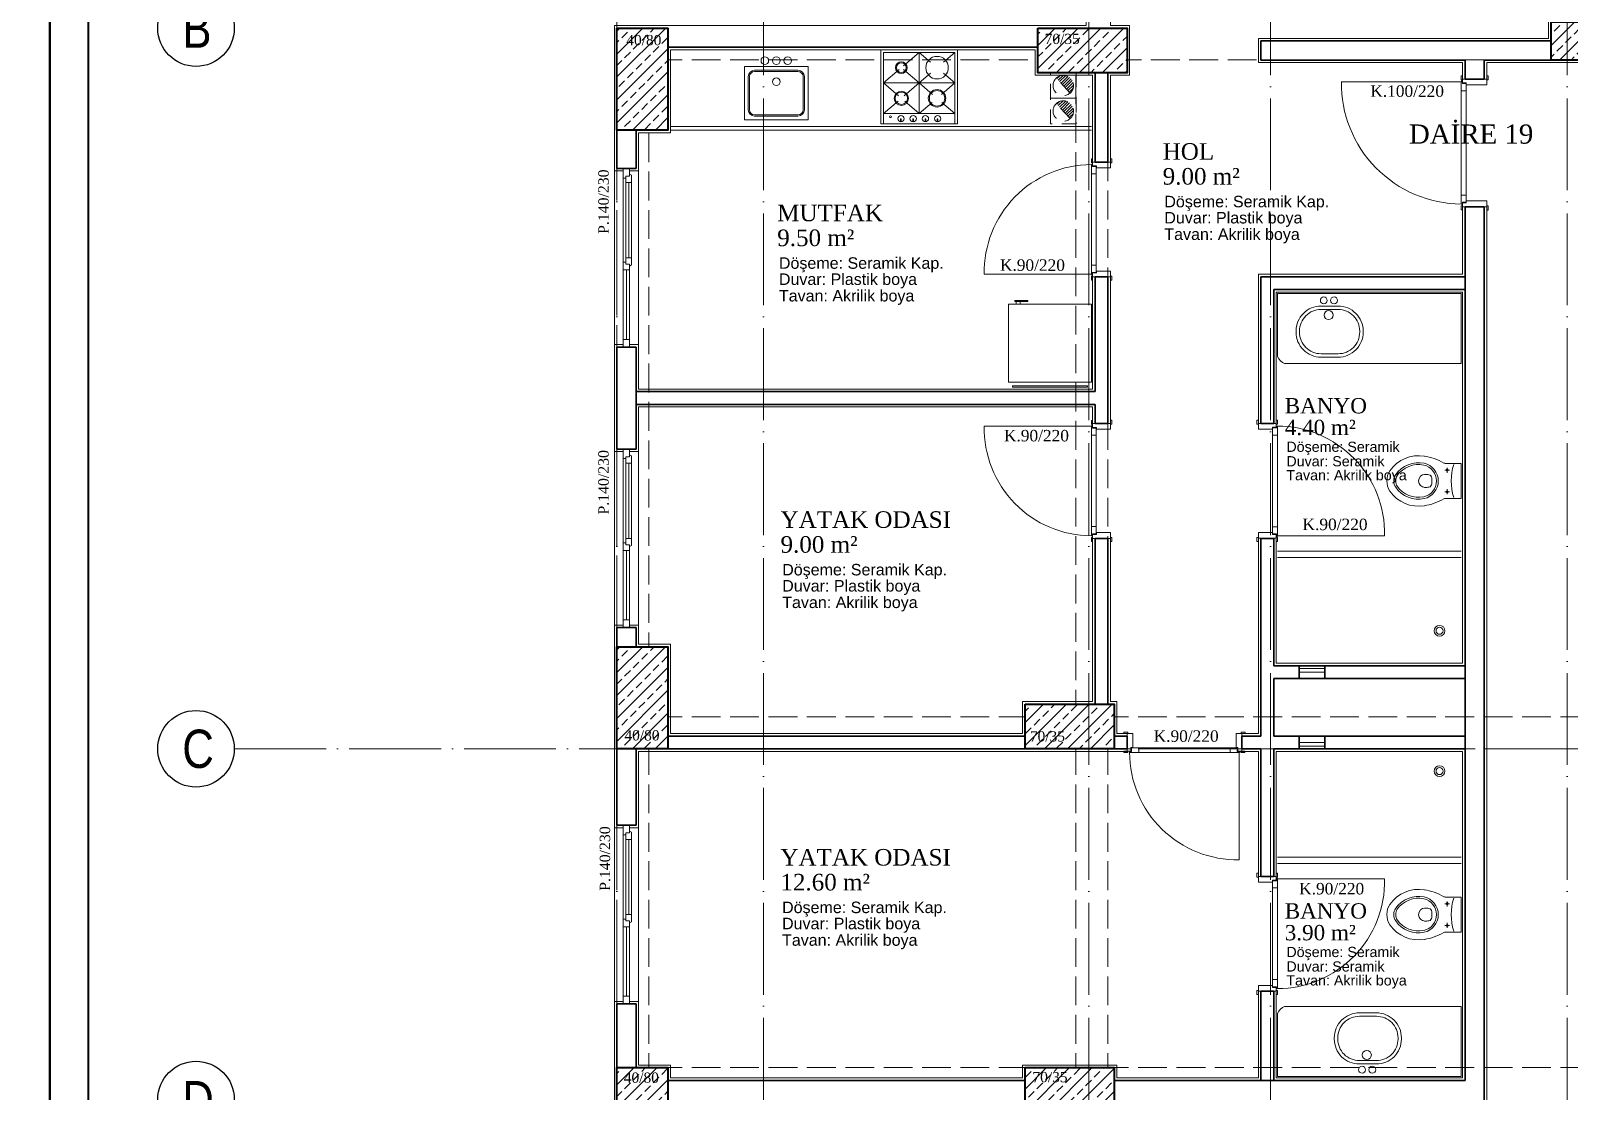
# Model space of a CAD drawing. Header units: millimetres. Extents: x 11587 to 81192, y -36083 to -25300.
# Drawn here: x 33812 to 35018, y -33774 to -32942 of the extents above; entities that cross this region are included whole.
import ezdxf

# ---------------------------------------------------------------- set-up
doc = ezdxf.new("R2010")
doc.units = ezdxf.units.MM
doc.linetypes.add('AKS', pattern=[30, 24, -3, 0, -3])
doc.linetypes.add('IZDUSUM1', pattern=[20, 7.5, -5, 7.5, 0])
for name, color, linetype, lineweight in [('rtm-aks balon', 20, 'Continuous', 25), ('rtm-aks balon yazı', 7, 'Continuous', 20), ('rtm-aks yeni', 7, 'AKS', 20), ('rtm-antet-02', 140, 'Continuous', 40), ('rtm-cam', 141, 'Continuous', 9), ('rtm-duv tugla', 22, 'Continuous', 35), ('rtm-izdusum-üst ince', 8, 'IZDUSUM1', 5), ('rtm-kapı-ahsap', 35, 'Continuous', 13), ('rtm-mhl-yazı-adı', 150, 'Continuous', 30), ('rtm-mhl-yazı-m2', 7, 'Continuous', 20), ('rtm-mhl-yazı-malzeme', 253, 'Continuous', 13), ('rtm-pen-ahsap', 35, 'Continuous', 13), ('rtm-plan katmanı-05', 205, 'Continuous', 20), ('rtm-plan katmanı-07', 135, 'Continuous', 9), ('rtm-sıva', 252, 'Continuous', 15), ('rtm-tarama-betonarme', 51, 'Continuous', 15), ('rtm-tas_betonarme', 50, 'Continuous', 40), ('rtm-tefris vitrifiye', 9, 'Continuous', 9)]:
    doc.layers.add(name, color=color, linetype=linetype, lineweight=lineweight)
doc.styles.add('AKSYAZI', font='ARIALN.TTF')
doc.styles.add('ARIAL', font='times.ttf')
doc.styles.get("Standard").update_dxf_attribs({"font": 'arial.ttf'})
doc.styles.add('VAZ-OLCU', font='times.ttf', dxfattribs={"height": 60})
pattern_1 = [(45, (12441.76, 20249.116), (-8.980256, 8.980256), []), (45, (12450.74, 20249.116), (-8.980256, 8.980256), [6.35, -3.175])]

# ---------------------------------------------------------------- blocks, each defined once
blk = doc.blocks.new('KİRİŞA')
at = {"layer": 'rtm-izdusum-üst ince', "ltscale": 1.5}
for points in [[(21869.4, -53214.2), (22159.4, -53214.2)], [(22229.4, -53214.2), (22561.9, -53214.2)], [(22189.4, -53719.2), (22189.4, -53224.2)], [(22214.4, -53719.2), (22214.4, -53224.2)], [(21829.4, -53674.2), (21829.4, -53269.2)], [(21854.4, -53674.2), (21854.4, -53269.2)], [(21869.4, -53729.2), (22149.4, -53729.2)], [(22219.4, -53729.2), (22639.4, -53729.2)], [(21829.4, -54004.2), (21829.4, -53754.2)], [(21854.4, -54004.2), (21854.4, -53754.2)], [(21869.4, -53754.2), (22149.4, -53754.2)], [(22189.4, -54004.2), (22189.4, -53754.2)], [(22214.4, -54004.2), (22214.4, -53754.2)], [(22219.4, -53754.2), (22639.4, -53754.2)], [(21869.4, -54004.2), (22149.4, -54004.2)], [(22219.4, -54004.2), (22629.4, -54004.2)]]:
    blk.add_lwpolyline(points, dxfattribs=at)
blk = doc.blocks.new('rty')
at = {"layer": 'rtm-kapı-ahsap'}
for p, q in [((-58244.9, -62700.3), (-58243.8, -62700.3)), ((-58244.9, -62703.4), (-58244.9, -62700.3)), ((-58243.8, -62700.3), (-58243.8, -62703.4)), ((-58243.8, -62707.4), (-58243.8, -62702.9)), ((-58229.8, -62702.9), (-58243.8, -62702.9)), ((-58229.8, -62700.4), (-58229.8, -62703.4)), ((-58228.8, -62700.4), (-58229.8, -62700.4)), ((-58229.8, -62702.9), (-58229.8, -62705.9)), ((-58228.8, -62703.4), (-58228.8, -62700.4)), ((-58243.8, -62703.4), (-58244.9, -62703.4)), ((-58232.8, -62707.4), (-58243.8, -62707.4)), ((-58232.8, -62705.9), (-58232.8, -62707.4)), ((-58229.8, -62705.9), (-58232.8, -62705.9)), ((-58232.6, -62706.4), (-58232.6, -62789.4)), ((-58232.6, -62706.4), (-58229.7, -62706.4)), ((-58228.8, -62712), (-58232.6, -62712)), ((-58229.8, -62703.4), (-58228.8, -62703.4)), ((-58229.8, -62704.9), (-58228.8, -62704.9)), ((-58229.7, -62706.4), (-58229.7, -62704.9)), ((-58228.8, -62790.9), (-58228.8, -62704.9)), ((-58144.8, -62704.9), (-58228.8, -62704.9)), ((-58228.8, -62783.7), (-58232.6, -62783.7)), ((-58243.8, -62792.3), (-58244.9, -62792.3)), ((-58244.9, -62792.3), (-58244.9, -62795.4)), ((-58244.9, -62795.4), (-58243.8, -62795.4)), ((-58243.8, -62788.4), (-58243.8, -62792.9)), ((-58232.8, -62788.4), (-58243.8, -62788.4)), ((-58243.8, -62795.4), (-58243.8, -62792.3)), ((-58229.8, -62792.9), (-58243.8, -62792.9)), ((-58232.8, -62789.9), (-58232.8, -62788.4)), ((-58229.8, -62789.9), (-58232.8, -62789.9)), ((-58232.6, -62789.4), (-58229.7, -62789.4)), ((-58229.8, -62792.9), (-58229.8, -62789.9)), ((-58229.8, -62790.9), (-58228.8, -62790.9)), ((-58229.8, -62795.4), (-58229.8, -62792.3)), ((-58229.8, -62792.3), (-58228.8, -62792.3)), ((-58228.8, -62795.4), (-58229.8, -62795.4)), ((-58229.7, -62789.4), (-58229.7, -62790.9)), ((-58228.8, -62792.3), (-58228.8, -62795.4))]:
    blk.add_line(p, q, dxfattribs=at)
at = {"layer": 'rtm-kapı-ahsap', "const_width": 0.392}
blk.add_lwpolyline([(-58229.2, -62703.9, 1), (-58229.2, -62704.5, 1)], format="xyb", close=True, dxfattribs=at)
at = {"layer": 'rtm-kapı-ahsap'}
blk.add_arc((-58229.1, -62706.6), 84.3, 270.2011, 1.1472, dxfattribs=at)
blk = doc.blocks.new('K-100')
at = {"layer": 'rtm-kapı-ahsap'}
for p, q in [((-34308.1, -13702.2), (-34307, -13702.2)), ((-34308.1, -13705.4), (-34308.1, -13702.2)), ((-34307, -13702.2), (-34307, -13705.4)), ((-34288, -13702.3), (-34288, -13705.4)), ((-34287, -13702.3), (-34288, -13702.3)), ((-34287, -13705.4), (-34287, -13702.3)), ((-34307, -13705.4), (-34308.1, -13705.4)), ((-34307, -13709.3), (-34307, -13704.8)), ((-34288, -13704.8), (-34307, -13704.8)), ((-34291, -13709.3), (-34307, -13709.3)), ((-34288, -13707.8), (-34291, -13707.8)), ((-34291, -13707.8), (-34291, -13709.3)), ((-34290.8, -13801.3), (-34290.8, -13708.3)), ((-34290.8, -13708.3), (-34287.9, -13708.3)), ((-34287, -13713.9), (-34290.8, -13713.9)), ((-34288, -13704.8), (-34288, -13707.8)), ((-34288, -13705.4), (-34287, -13705.4)), ((-34288, -13706.8), (-34287, -13706.8)), ((-34287.9, -13708.3), (-34287.9, -13706.8)), ((-34287, -13706.8), (-34287, -13802.8)), ((-34287, -13795.6), (-34290.8, -13795.6)), ((-34307, -13804.2), (-34308.1, -13804.2)), ((-34308.1, -13804.2), (-34308.1, -13807.3)), ((-34308.1, -13807.3), (-34307, -13807.3)), ((-34307, -13800.3), (-34307, -13804.8)), ((-34291, -13800.3), (-34307, -13800.3)), ((-34307, -13807.3), (-34307, -13804.2)), ((-34288, -13804.8), (-34307, -13804.8)), ((-34291, -13801.8), (-34291, -13800.3)), ((-34288, -13801.8), (-34291, -13801.8)), ((-34290.8, -13801.3), (-34287.9, -13801.3)), ((-34288, -13804.8), (-34288, -13801.8)), ((-34288, -13802.8), (-34287, -13802.8)), ((-34288, -13807.3), (-34288, -13804.2)), ((-34288, -13804.2), (-34287, -13804.2)), ((-34287, -13807.3), (-34288, -13807.3)), ((-34287.9, -13801.3), (-34287.9, -13802.8)), ((-34193, -13802.8), (-34287, -13802.8)), ((-34287, -13804.2), (-34287, -13807.3))]:
    blk.add_line(p, q, dxfattribs=at)
at = {"layer": 'rtm-kapı-ahsap', "const_width": 0.392}
blk.add_lwpolyline([(-34287.4, -13803.7, -1), (-34287.4, -13803.1, -1)], format="xyb", close=True, dxfattribs=at)
at = {"layer": 'rtm-kapı-ahsap'}
blk.add_arc((-34287.9, -13801.7), 94.9, 359.3332, 89.4605, dxfattribs=at)

msp = doc.modelspace()

# ---------------------------------------------------------------- hatches: boundary and pattern name
at = {"layer": 'rtm-izdusum-üst ince', "ltscale": 1.5}
h = msp.add_hatch(dxfattribs=at)
h.set_pattern_fill('ANSI31', color=256, scale=0.5, angle=180, style=0)
h.set_pattern_definition([(225, (35855.5832, -32975.134), (1.122532, -1.122532), [])])
edge = h.paths.add_edge_path()
edge.add_arc((34621.19, -32985.13), 8, 312.76259, 492.76259)
edge.add_line((34615.76, -32979.26), (34626.62, -32991.01))
h = msp.add_hatch(dxfattribs=at)
h.set_pattern_fill('ANSI31', color=256, scale=0.5, angle=180, style=0)
h.set_pattern_definition([(225, (35855.5832, -32995.134), (1.122532, -1.122532), [])])
edge = h.paths.add_edge_path()
edge.add_arc((34621.19, -33005.13), 8, 312.76259, 492.76259)
edge.add_line((34615.76, -32999.26), (34626.62, -33011.01))
at = {"layer": 'rtm-tarama-betonarme'}
h = msp.add_hatch(dxfattribs=at)
h.set_pattern_fill('ANSI33', color=256, scale=2, style=0)
h.set_pattern_definition(pattern_1)
h.paths.add_polyline_path([(34271.19, -32940.13), (34311.19, -32940.13), (34311.19, -33020.13), (34271.19, -33020.13)])
h = msp.add_hatch(dxfattribs=at)
h.set_pattern_fill('ANSI33', color=256, scale=2, style=0)
h.set_pattern_definition(pattern_1)
h.paths.add_polyline_path([(34671.19, -32940.13), (34671.19, -32975.13), (34601.19, -32975.13), (34601.19, -32940.13)])
h = msp.add_hatch(dxfattribs=at)
h.set_pattern_fill('ANSI33', color=256, scale=2, style=0)
h.set_pattern_definition([(45, (482503.407, 30119.077), (-8.98025612, 8.98025612), []), (45, (482512.387, 30119.077), (-8.98025612, 8.98025612), [6.35, -3.175])])
h.paths.add_polyline_path([(35113.69, -32935.13), (35113.69, -32965.13), (35003.69, -32965.13), (35003.69, -32935.13)])
h = msp.add_hatch(dxfattribs=at)
h.set_pattern_fill('ANSI33', color=256, scale=2, style=0)
h.set_pattern_definition(pattern_1)
h.paths.add_polyline_path([(34271.19, -33425.13), (34311.19, -33425.13), (34311.19, -33505.13), (34271.19, -33505.13)])
h = msp.add_hatch(dxfattribs=at)
h.set_pattern_fill('ANSI33', color=256, scale=2, style=0)
h.set_pattern_definition(pattern_1)
h.paths.add_polyline_path([(34591.19, -33505.13), (34591.19, -33470.13), (34661.19, -33470.13), (34661.19, -33505.13)])
h = msp.add_hatch(dxfattribs=at)
h.set_pattern_fill('ANSI33', color=256, scale=2, style=0)
h.set_pattern_definition(pattern_1)
h.paths.add_polyline_path([(34271.19, -33755.13), (34311.19, -33755.13), (34311.19, -33835.13), (34271.19, -33835.13)])
h = msp.add_hatch(dxfattribs=at)
h.set_pattern_fill('ANSI33', color=256, scale=2, style=0)
h.set_pattern_definition(pattern_1)
h.paths.add_polyline_path([(34591.19, -33790.13), (34591.19, -33755.13), (34661.19, -33755.13), (34661.19, -33790.13)])

# ---------------------------------------------------------------- linework, layer by layer
at = {"layer": 'rtm-aks balon'}
for centre in [(33941.19, -32940.13), (33941.19, -33505.13), (33941.19, -33780.13)]:
    msp.add_circle(centre, 30, dxfattribs=at)
at = {"layer": 'rtm-aks yeni', "ltscale": 3}
for p, q in [((34271.19, -35680.13), (34271.19, -31980.13)), ((34386.19, -35680.13), (34386.19, -31980.13)), ((34641.19, -35680.13), (34641.19, -31980.13)), ((34783.69, -35680.13), (34783.69, -31980.13)), ((35016.19, -35680.13), (35016.19, -31980.13)), ((33971.19, -33505.13), (35761.19, -33505.13))]:
    msp.add_line(p, q, dxfattribs=at)
at = {"layer": 'rtm-antet-02'}
for points in [[(25171.61, -31582.89), (25171.61, -36082.89), (33826.61, -36082.89), (33826.61, -31582.89), (25171.61, -31582.89)], [(33826.61, -31582.89), (33826.61, -36082.89), (42481.61, -36082.89), (42481.61, -31582.89), (33826.61, -31582.89)]]:
    msp.add_lwpolyline(points, dxfattribs=at)
msp.add_lwpolyline([(33856.61, -31612.89), (33856.61, -36052.89), (42451.61, -36052.89), (42451.61, -31612.89)], close=True, dxfattribs=at)
at = {"layer": 'rtm-cam'}
for p, q in [((34280.44, -33061.13), (34280.44, -33120.13)), ((34278.69, -33129.63), (34278.69, -33184.13)), ((34280.44, -33281.13), (34280.44, -33340.13)), ((34278.69, -33349.63), (34278.69, -33404.13)), ((34280.44, -33576.13), (34280.44, -33635.13)), ((34278.69, -33644.63), (34278.69, -33699.13))]:
    msp.add_line(p, q, dxfattribs=at)
at = {"layer": 'rtm-duv tugla'}
for points in [[(34311.19, -32955.13), (34601.19, -32955.13)], [(34936.19, -32965.13), (34776.19, -32965.13), (34776.19, -32950.13)], [(34776.19, -32950.13), (35003.69, -32950.13)], [(34936.19, -32980.13), (34936.19, -32965.13)], [(34951.19, -32980.13), (34951.19, -32965.13), (35003.69, -32965.13)], [(34646.19, -32975.13), (34646.19, -33045.13)], [(34656.19, -32975.13), (34656.19, -33045.13)], [(34936.19, -32980.13), (34951.19, -32980.13)], [(34271.19, -33020.13), (34271.19, -33050.13)], [(34286.19, -33020.13), (34286.19, -33050.13)], [(34286.19, -33050.13), (34271.19, -33050.13)], [(34656.19, -33045.13), (34646.19, -33045.13)], [(34936.19, -33765.13), (34936.19, -33080.13)], [(34936.19, -33080.13), (34951.19, -33080.13)], [(34951.19, -34465.13), (34951.19, -33080.13)], [(34646.19, -33135.13), (34646.19, -33225.13)], [(34656.19, -33135.13), (34646.19, -33135.13)], [(34656.19, -33135.13), (34656.19, -33250.13)], [(34776.19, -33135.13), (34776.19, -33250.13)], [(34936.19, -33135.13), (34776.19, -33135.13)], [(34786.19, -33145.13), (34786.19, -33250.13)], [(34936.19, -33145.13), (34786.19, -33145.13)], [(34286.19, -33190.13), (34271.19, -33190.13)], [(34271.19, -33190.13), (34271.19, -33270.13)], [(34286.19, -33190.13), (34286.19, -33270.13)], [(34646.19, -33225.13), (34286.19, -33225.13)], [(34646.19, -33235.13), (34286.19, -33235.13)], [(34646.19, -33235.13), (34646.19, -33250.13)], [(34656.19, -33250.13), (34646.19, -33250.13)], [(34776.19, -33250.13), (34786.19, -33250.13)], [(34286.19, -33270.13), (34271.19, -33270.13)], [(34646.19, -33340.13), (34646.19, -33470.13)], [(34656.19, -33340.13), (34646.19, -33340.13)], [(34656.19, -33340.13), (34656.19, -33470.13)], [(34776.19, -33340.13), (34776.19, -33495.13)], [(34776.19, -33340.13), (34786.19, -33340.13)], [(34786.19, -33340.13), (34786.19, -33440.13)], [(34286.19, -33410.13), (34271.19, -33410.13)], [(34271.19, -33410.13), (34271.19, -33425.13)], [(34286.19, -33410.13), (34286.19, -33425.13)], [(34936.19, -33440.13), (34786.19, -33440.13)], [(34786.19, -33450.13), (34786.19, -33495.13)], [(34936.19, -33450.13), (34786.19, -33450.13)], [(34806.19, -33450.13), (34806.19, -33440.13)], [(34826.19, -33450.13), (34826.19, -33440.13)], [(34311.19, -33495.13), (34591.19, -33495.13)], [(34671.19, -33495.13), (34661.19, -33495.13)], [(34671.19, -33495.13), (34671.19, -33505.13)], [(34776.19, -33495.13), (34761.19, -33495.13)], [(34761.19, -33495.13), (34761.19, -33505.13)], [(34936.19, -33495.13), (34786.19, -33495.13)], [(34806.19, -33495.13), (34806.19, -33505.13)], [(34826.19, -33495.13), (34826.19, -33505.13)], [(34271.19, -33505.13), (34271.19, -33565.13)], [(34286.19, -33505.13), (34286.19, -33565.13)], [(34311.19, -33505.13), (34591.19, -33505.13)], [(34671.19, -33505.13), (34661.19, -33505.13)], [(34776.19, -33505.13), (34761.19, -33505.13)], [(34776.19, -33505.13), (34776.19, -33605.13)], [(34786.19, -33505.13), (34786.19, -33605.13)], [(34936.19, -33505.13), (34786.19, -33505.13)], [(34286.19, -33565.13), (34271.19, -33565.13)], [(34776.19, -33605.13), (34786.19, -33605.13)], [(34776.19, -33695.13), (34776.19, -33765.13)], [(34776.19, -33695.13), (34786.19, -33695.13)], [(34786.19, -33695.13), (34786.19, -33765.13)], [(34286.19, -33705.13), (34271.19, -33705.13)], [(34271.19, -33705.13), (34271.19, -33755.13)], [(34286.19, -33705.13), (34286.19, -33755.13)], [(34311.19, -33765.13), (34591.19, -33765.13)], [(34661.19, -33765.13), (34936.19, -33765.13)]]:
    msp.add_lwpolyline(points, dxfattribs=at)
at = {"layer": 'rtm-izdusum-üst ince', "ltscale": 1.5}
for points in [[(34631.19, -32975.13), (34631.19, -32995.13), (34611.19, -32995.13), (34611.19, -32975.13), (34631.19, -32975.13)], [(34626.62, -32991.01), (34615.76, -32979.26)], [(34631.19, -32995.13), (34631.19, -33015.13), (34611.19, -33015.13), (34611.19, -32995.13), (34631.19, -32995.13)], [(34626.62, -33011.01), (34615.76, -32999.26)]]:
    msp.add_lwpolyline(points, dxfattribs=at)
for centre in [(34621.19, -32985.13), (34621.19, -33005.13)]:
    msp.add_circle(centre, 8, dxfattribs=at)
at = {"layer": 'rtm-kapı-ahsap'}
for points in [[(34806.19, -33442.13), (34826.19, -33442.13)], [(34806.19, -33445.13), (34826.19, -33445.13)], [(34806.19, -33500.13), (34826.19, -33500.13)], [(34806.19, -33503.13), (34826.19, -33503.13)]]:
    msp.add_lwpolyline(points, dxfattribs=at)
at = {"layer": 'rtm-pen-ahsap'}
for p, q in [((34276.19, -33057.63), (34276.19, -33050.13)), ((34281.19, -33050.13), (34281.19, -33056.13)), ((34276.19, -33057.63), (34278.19, -33057.63)), ((34278.19, -33056.13), (34278.19, -33061.13)), ((34278.19, -33056.13), (34281.19, -33056.13)), ((34278.19, -33120.13), (34278.19, -33061.13)), ((34278.19, -33061.13), (34282.69, -33061.13)), ((34282.69, -33055.5), (34282.69, -33061.13)), ((34282.69, -33120.13), (34282.69, -33061.13)), ((34276.19, -33131.13), (34276.19, -33123.63)), ((34278.19, -33123.63), (34276.19, -33123.63)), ((34278.19, -33125.13), (34278.19, -33120.13)), ((34278.19, -33120.13), (34282.69, -33120.13)), ((34282.69, -33125.77), (34282.69, -33120.13)), ((34276.19, -33129.63), (34281.19, -33129.63)), ((34276.19, -33131.13), (34276.19, -33190.13)), ((34278.19, -33125.13), (34281.19, -33125.13)), ((34281.19, -33125.13), (34281.19, -33129.63)), ((34281.19, -33179.13), (34281.19, -33129.63)), ((34276.19, -33184.13), (34281.19, -33184.13)), ((34281.19, -33179.13), (34281.19, -33184.77)), ((34281.19, -33190.13), (34281.19, -33184.13)), ((34276.19, -33277.63), (34276.19, -33270.13)), ((34276.19, -33277.63), (34278.19, -33277.63)), ((34278.19, -33276.13), (34278.19, -33281.13)), ((34278.19, -33276.13), (34281.19, -33276.13)), ((34278.19, -33340.13), (34278.19, -33281.13)), ((34278.19, -33281.13), (34282.69, -33281.13)), ((34281.19, -33270.13), (34281.19, -33276.13)), ((34282.69, -33275.5), (34282.69, -33281.13)), ((34282.69, -33340.13), (34282.69, -33281.13)), ((34278.19, -33345.13), (34278.19, -33340.13)), ((34278.19, -33340.13), (34282.69, -33340.13)), ((34282.69, -33345.77), (34282.69, -33340.13)), ((34276.19, -33351.13), (34276.19, -33343.63)), ((34278.19, -33343.63), (34276.19, -33343.63)), ((34276.19, -33349.63), (34281.19, -33349.63)), ((34276.19, -33351.13), (34276.19, -33410.13)), ((34278.19, -33345.13), (34281.19, -33345.13)), ((34281.19, -33345.13), (34281.19, -33349.63)), ((34281.19, -33399.13), (34281.19, -33349.63)), ((34281.19, -33399.13), (34281.19, -33404.77)), ((34276.19, -33404.13), (34281.19, -33404.13)), ((34281.19, -33410.13), (34281.19, -33404.13)), ((34276.19, -33572.63), (34276.19, -33565.13)), ((34281.19, -33565.13), (34281.19, -33571.13)), ((34282.69, -33570.5), (34282.69, -33576.13)), ((34276.19, -33572.63), (34278.19, -33572.63)), ((34278.19, -33571.13), (34278.19, -33576.13)), ((34278.19, -33571.13), (34281.19, -33571.13)), ((34278.19, -33635.13), (34278.19, -33576.13)), ((34278.19, -33576.13), (34282.69, -33576.13)), ((34282.69, -33635.13), (34282.69, -33576.13)), ((34276.19, -33646.13), (34276.19, -33638.63)), ((34278.19, -33638.63), (34276.19, -33638.63)), ((34278.19, -33640.13), (34278.19, -33635.13)), ((34278.19, -33635.13), (34282.69, -33635.13)), ((34278.19, -33640.13), (34281.19, -33640.13)), ((34281.19, -33640.13), (34281.19, -33644.63)), ((34282.69, -33640.77), (34282.69, -33635.13)), ((34276.19, -33644.63), (34281.19, -33644.63)), ((34276.19, -33646.13), (34276.19, -33705.13)), ((34281.19, -33694.13), (34281.19, -33644.63)), ((34276.19, -33699.13), (34281.19, -33699.13)), ((34281.19, -33694.13), (34281.19, -33699.77)), ((34281.19, -33705.13), (34281.19, -33699.13))]:
    msp.add_line(p, q, dxfattribs=at)
for points in [[(34282.69, -33055.5), (34281.19, -33054.63)], [(34282.69, -33125.77), (34281.19, -33126.64)], [(34282.69, -33275.5), (34281.19, -33274.63)], [(34282.69, -33345.77), (34281.19, -33346.64)], [(34282.69, -33570.5), (34281.19, -33569.63)], [(34282.69, -33640.77), (34281.19, -33641.64)]]:
    msp.add_lwpolyline(points, dxfattribs=at)
at = {"layer": 'rtm-plan katmanı-05', "ltscale": 0.6}
for points in [[(34269.19, -33188.13), (34269.19, -33052.13)], [(34288.19, -33188.13), (34288.19, -33052.13)], [(34269.19, -33408.13), (34269.19, -33272.13)], [(34288.19, -33408.13), (34288.19, -33272.13)], [(34269.19, -33703.13), (34269.19, -33567.13)], [(34288.19, -33703.13), (34288.19, -33567.13)]]:
    msp.add_lwpolyline(points, dxfattribs=at)
at = {"layer": 'rtm-plan katmanı-07'}
for points in [[(34276.19, -33123.63), (34276.19, -33057.63)], [(34276.19, -33343.63), (34276.19, -33277.63)], [(34276.19, -33638.63), (34276.19, -33572.63)]]:
    msp.add_lwpolyline(points, dxfattribs=at)
at = {"layer": 'rtm-sıva'}
for points in [[(34934.19, -32980.13), (34934.19, -32967.13), (34774.19, -32967.13), (34774.19, -32948.13), (35001.69, -32948.13), (35001.69, -32933.13), (35006.69, -32933.13), (35006.69, -32397.13), (34864.19, -32397.13), (34864.19, -32390.13)], [(34276.19, -33052.13), (34269.19, -33052.13), (34269.19, -32938.13), (34639.19, -32938.13), (34639.19, -32838.13)], [(34658.19, -33045.13), (34658.19, -32977.13), (34673.19, -32977.13), (34673.19, -32938.13), (34658.19, -32938.13), (34658.19, -32838.13)], [(34281.19, -33052.13), (34288.19, -33052.13), (34288.19, -33022.13), (34313.19, -33022.13), (34313.19, -32957.13), (34599.19, -32957.13), (34599.19, -32977.13), (34644.19, -32977.13), (34644.19, -33045.13)], [(35079.19, -32980.13), (35079.19, -32967.13), (34953.19, -32967.13), (34953.19, -32980.13)], [(34934.19, -33080.13), (34934.19, -33133.13), (34774.19, -33133.13), (34774.19, -33250.13)], [(34953.19, -33080.13), (34953.19, -34465.13)], [(34644.19, -33135.13), (34644.19, -33223.13), (34288.19, -33223.13), (34288.19, -33188.13), (34281.19, -33188.13)], [(34658.19, -33250.13), (34658.19, -33135.13)], [(34788.19, -33250.13), (34788.19, -33147.13), (34934.19, -33147.13), (34934.19, -33438.13), (34788.19, -33438.13), (34788.19, -33340.13)], [(34276.19, -33272.13), (34269.19, -33272.13), (34269.19, -33188.13), (34276.19, -33188.13)], [(34644.19, -33250.13), (34644.19, -33237.13), (34288.19, -33237.13), (34288.19, -33272.13), (34281.19, -33272.13)], [(34644.19, -33340.13), (34644.19, -33468.13), (34589.19, -33468.13), (34589.19, -33493.13), (34313.19, -33493.13), (34313.19, -33423.13), (34288.19, -33423.13), (34288.19, -33408.13), (34281.19, -33408.13)], [(34671.19, -33493.13), (34663.19, -33493.13), (34663.19, -33468.13), (34658.19, -33468.13), (34658.19, -33340.13)], [(34774.19, -33340.13), (34774.19, -33493.13), (34761.19, -33493.13)], [(34276.19, -33408.13), (34269.19, -33408.13), (34269.19, -33567.13), (34276.19, -33567.13)], [(34656.19, -33470.13), (34661.19, -33470.13), (34661.19, -33495.13)], [(34281.19, -33567.13), (34288.19, -33567.13), (34288.19, -33507.13), (34671.19, -33507.13)], [(34774.19, -33605.13), (34774.19, -33507.13), (34761.19, -33507.13)], [(34788.19, -33695.13), (34788.19, -33763.13), (34934.19, -33763.13), (34934.19, -33507.13), (34788.19, -33507.13), (34788.19, -33605.13)], [(34276.19, -33703.13), (34269.19, -33703.13), (34269.19, -33852.13), (34276.19, -33852.13)], [(34774.19, -33695.13), (34774.19, -33763.13), (34663.19, -33763.13), (34663.19, -33753.13), (34589.19, -33753.13), (34589.19, -33763.13), (34313.19, -33763.13), (34313.19, -33753.13), (34288.19, -33753.13), (34288.19, -33703.13), (34281.19, -33703.13)]]:
    msp.add_lwpolyline(points, dxfattribs=at)
at = {"layer": 'rtm-tas_betonarme'}
for points in [[(34271.19, -32940.13), (34311.19, -32940.13), (34311.19, -33020.13), (34271.19, -33020.13)], [(34601.19, -32940.13), (34671.19, -32940.13), (34671.19, -32975.13), (34601.19, -32975.13)], [(35003.69, -32935.13), (35113.69, -32935.13), (35113.69, -32965.13), (35003.69, -32965.13)], [(34271.19, -33425.13), (34311.19, -33425.13), (34311.19, -33505.13), (34271.19, -33505.13)], [(34591.19, -33470.13), (34661.19, -33470.13), (34661.19, -33505.13), (34591.19, -33505.13)], [(34271.19, -33755.13), (34311.19, -33755.13), (34311.19, -33835.13), (34271.19, -33835.13)], [(34591.19, -33755.13), (34661.19, -33755.13), (34661.19, -33790.13), (34591.19, -33790.13)]]:
    msp.add_lwpolyline(points, close=True, dxfattribs=at)
at = {"layer": 'rtm-tefris vitrifiye'}
for p, q in [((34478.22, -32957.13), (34478.22, -33015.13)), ((34478.22, -32957.13), (34538.22, -32957.13)), ((34480.22, -32959.13), (34536.22, -32959.13)), ((34480.22, -32959.13), (34480.22, -33015.13)), ((34496.02, -32969.59), (34508.22, -32959.13)), ((34508.22, -32959.13), (34517.18, -32966.82)), ((34508.22, -32959.13), (34508.22, -33007.13)), ((34527.25, -32966.82), (34536.22, -32959.13)), ((34536.22, -32959.13), (34536.22, -33007.13)), ((34371.19, -33012.13), (34371.19, -32970.13)), ((34371.19, -32970.13), (34421.19, -32970.13)), ((34374.19, -33004.13), (34374.19, -32978.13)), ((34375.19, -33004.13), (34375.19, -32978.13)), ((34379.19, -32973.13), (34413.19, -32973.13)), ((34379.19, -32974.13), (34413.19, -32974.13)), ((34417.19, -33004.13), (34417.19, -32978.13)), ((34418.19, -33004.13), (34418.19, -32978.13)), ((34421.19, -33012.13), (34421.19, -32970.13)), ((34492.63, -32972.49), (34480.22, -32983.13)), ((34508.22, -32983.13), (34495.98, -32972.65)), ((34517.18, -32975.45), (34508.22, -32983.13)), ((34536.22, -32983.13), (34527.25, -32975.45)), ((34480.22, -32983.13), (34491.91, -32993.15)), ((34480.22, -32983.13), (34536.22, -32983.13)), ((34508.22, -32983.13), (34496.51, -32993.17)), ((34508.22, -32983.13), (34518.67, -32992.1)), ((34536.22, -32983.13), (34525.59, -32992.24)), ((34491.74, -32997.26), (34480.22, -33007.13)), ((34496.85, -32997.39), (34508.22, -33007.13)), ((34518.51, -32998.31), (34508.22, -33007.13)), ((34525.99, -32998.37), (34536.22, -33007.13)), ((34421.19, -33012.13), (34371.19, -33012.13)), ((34413.19, -33008.13), (34379.19, -33008.13)), ((34413.19, -33009.13), (34379.19, -33009.13)), ((34478.22, -33015.13), (34538.22, -33015.13)), ((34480.22, -33007.13), (34536.22, -33007.13)), ((34494.18, -33011.16), (34493.64, -33011.16)), ((34493.64, -33011.16), (34493.64, -33013.62)), ((34494.18, -33013.62), (34494.18, -33011.16)), ((34503.76, -33011.16), (34503.22, -33011.16)), ((34503.22, -33011.16), (34503.22, -33013.62)), ((34503.76, -33013.62), (34503.76, -33011.16)), ((34513.35, -33011.16), (34512.81, -33011.16)), ((34512.81, -33011.16), (34512.81, -33013.62)), ((34513.35, -33013.62), (34513.35, -33011.16)), ((34522.93, -33011.16), (34522.4, -33011.16)), ((34522.4, -33011.16), (34522.4, -33013.62)), ((34522.93, -33013.62), (34522.93, -33011.16)), ((34536.22, -33007.13), (34536.22, -33015.13)), ((34313.19, -33020.13), (34643.19, -33020.13)), ((34578.29, -33217.57), (34578.29, -33156.57)), ((34583.29, -33153.57), (34583.29, -33154.57)), ((34593.29, -33153.57), (34583.29, -33153.57)), ((34583.29, -33154.57), (34593.29, -33154.57)), ((34584.29, -33156.57), (34584.29, -33154.57)), ((34587.29, -33156.57), (34587.29, -33154.57)), ((34593.29, -33154.57), (34593.29, -33153.57)), ((34643.29, -33156.57), (34643.29, -33217.57)), ((34643.29, -33217.57), (34578.29, -33217.57)), ((34640.29, -33220.57), (34581.29, -33220.57)), ((34581.29, -33220.57), (34581.29, -33221.57)), ((34640.29, -33221.57), (34640.29, -33220.57)), ((34581.29, -33221.57), (34640.29, -33221.57)), ((34920.6, -33281.39), (34933.19, -33281.39)), ((34933.19, -33308.88), (34933.19, -33281.39)), ((34910.09, -33292.97), (34910.09, -33297.3)), ((34924.07, -33286.61), (34920.36, -33286.61)), ((34922.19, -33284.77), (34922.19, -33288.68)), ((34924.07, -33303.66), (34920.36, -33303.66)), ((34922.19, -33305.5), (34922.19, -33301.59)), ((34920.6, -33308.88), (34933.19, -33308.88)), ((34924.07, -33626.61), (34920.36, -33626.61)), ((34920.6, -33621.39), (34933.19, -33621.39)), ((34922.19, -33624.77), (34922.19, -33628.68)), ((34933.19, -33621.39), (34933.19, -33648.88)), ((34910.09, -33637.3), (34910.09, -33632.97)), ((34922.19, -33645.5), (34922.19, -33641.59)), ((34924.07, -33643.66), (34920.36, -33643.66)), ((34920.6, -33648.88), (34933.19, -33648.88))]:
    msp.add_line(p, q, dxfattribs=at)
for points in [[(34538.22, -32957.13), (34538.22, -33015.13)], [(34313.19, -33017.13), (34643.19, -33017.13)], [(34578.29, -33156.57), (34643.29, -33156.57)], [(34933.19, -33350.13), (34789.19, -33350.13)], [(34933.19, -33355.13), (34789.19, -33355.13)], [(34933.19, -33590.13), (34789.19, -33590.13)], [(34933.19, -33595.13), (34789.19, -33595.13)]]:
    msp.add_lwpolyline(points, dxfattribs=at)
for points in [[(34933.19, -33203.13), (34794.77, -33203.13, -0.2032744), (34789.19, -33197.55), (34789.19, -33148.13), (34933.19, -33148.13), (34933.19, -33203.13)], [(34803.72, -33178.5), (34803.72, -33177.61, -0.4142136), (34823.33, -33158.01), (34836.72, -33158.01, -0.4142136), (34856.32, -33177.61), (34856.32, -33178.5, -0.4142136), (34836.72, -33198.1), (34823.33, -33198.1, -0.4142136)], [(34806.4, -33178.5), (34806.4, -33177.61, -0.4142136), (34823.33, -33160.68), (34836.72, -33160.68, -0.4142136), (34853.65, -33177.61), (34853.65, -33178.5, -0.4142136), (34836.72, -33195.43), (34823.33, -33195.43, -0.4142136)], [(34933.19, -33707.13), (34794.77, -33707.13, 0.2032744), (34789.19, -33712.72), (34789.19, -33762.13), (34933.19, -33762.13), (34933.19, -33707.13)], [(34833.72, -33731.77), (34833.72, -33732.66, 0.4142136), (34853.33, -33752.26), (34866.72, -33752.26, 0.4142136), (34886.32, -33732.66), (34886.32, -33731.77, 0.4142136), (34866.72, -33712.17), (34853.33, -33712.17, 0.4142136)], [(34836.4, -33731.77), (34836.4, -33732.66, 0.4142136), (34853.33, -33749.59), (34866.72, -33749.59, 0.4142136), (34883.65, -33732.66), (34883.65, -33731.77, 0.4142136), (34866.72, -33714.84), (34853.33, -33714.84, 0.4142136)]]:
    msp.add_lwpolyline(points, format="xyb", close=True, dxfattribs=at)
for centre, radius in [((34387.19, -32965.63), 3), ((34396.19, -32965.63), 3), ((34405.19, -32965.63), 3), ((34494.22, -32971.13), 4.63), ((34494.22, -32971.13), 3.84), ((34522.22, -32971.13), 8.84), ((34396.19, -32982.13), 3), ((34494.22, -32995.13), 5.63), ((34494.22, -32995.13), 4.84), ((34522.22, -32995.13), 6.84), ((34522.22, -32995.13), 6.05), ((34485.63, -33009.56), 0.75), ((34493.91, -33011.13), 2.5), ((34503.49, -33011.13), 2.5), ((34513.08, -33011.13), 2.5), ((34522.67, -33011.13), 2.5), ((34825.45, -33153.55), 2.67), ((34833.47, -33153.55), 2.67), ((34829.19, -33165.13), 3.56), ((34922.19, -33286.61), 0.825), ((34922.19, -33303.66), 0.825), ((34916.19, -33412.63), 4.25), ((34916.19, -33412.63), 2.75), ((34916.19, -33522.63), 4.25), ((34916.19, -33522.63), 2.75), ((34922.19, -33626.61), 0.825), ((34922.19, -33643.66), 0.825), ((34859.19, -33745.13), 3.56), ((34855.45, -33756.72), 2.67), ((34863.47, -33756.72), 2.67)]:
    msp.add_circle(centre, radius, dxfattribs=at)
for centre, radius, start, end in [((34379.19, -32978.13), 5, 90, 180), ((34379.19, -32978.13), 4, 90, 180), ((34413.19, -32978.13), 5, 0, 90), ((34413.19, -32978.13), 4, 0, 90), ((34379.19, -33004.13), 5, 180, 270), ((34379.19, -33004.13), 4, 180, 270), ((34413.19, -33004.13), 4, 270, 0), ((34413.19, -33004.13), 5, 270, 0), ((34899.81, -33302.83), 27.5, 80.50823, 145.09555), ((34899.81, -33302.83), 22, 78.5694, 144.81148), ((34900.96, -33295.21), 14.3, 0.2662, 77.18786), ((34897.44, -33319.16), 44, 59.90538, 81.23608), ((34920.6, -33279.19), 2.2, 239.90538, 270), ((34889.74, -33295.13), 14.85, 147.23949, 212.76051), ((34889.74, -33295.13), 9.35, 147.83251, 212.16753), ((34889.74, -33295.13), 7.92, 147.83251, 212.16753), ((34899.81, -33302.83), 20.57, 78.5694, 144.81148), ((34904.87, -33295.11), 5.11, 90, 179.73777), ((34900.96, -33295.21), 12.87, 0.2662, 77.18786), ((34905.19, -33302.94), 12.95, 77.82692, 93.31203), ((34907.34, -33292.97), 2.75, 0, 77.82692), ((34969.38, -33295.13), 44, 162.84732, 197.15271), ((34899.81, -33287.43), 27.5, 214.90445, 279.49177), ((34899.81, -33287.43), 22, 215.18852, 281.4306), ((34899.81, -33287.43), 20.57, 215.18852, 281.4306), ((34904.87, -33295.16), 5.12, 180.26223, 270), ((34900.96, -33295.06), 12.87, 282.81214, 359.7338), ((34900.96, -33295.06), 14.3, 282.81214, 359.7338), ((34905.19, -33287.33), 12.95, 266.68797, 282.17308), ((34907.34, -33297.3), 2.75, 282.17308, 0), ((34897.44, -33271.1), 44, 278.76392, 300.09462), ((34920.6, -33311.08), 2.2, 90, 120.09462), ((34899.81, -33642.83), 27.5, 80.50823, 145.09555), ((34897.44, -33659.16), 44, 59.90538, 81.23608), ((34889.74, -33635.13), 14.85, 147.23949, 212.76051), ((34889.74, -33635.13), 9.35, 147.83247, 212.16749), ((34889.74, -33635.13), 7.92, 147.83247, 212.16749), ((34899.81, -33642.83), 22, 78.5694, 144.81148), ((34899.81, -33642.83), 20.57, 78.5694, 144.81148), ((34904.87, -33635.11), 5.12, 90, 179.73777), ((34900.96, -33635.21), 12.87, 0.2662, 77.18786), ((34900.96, -33635.21), 14.3, 0.2662, 77.18786), ((34905.19, -33642.94), 12.95, 77.82692, 93.31203), ((34907.34, -33632.97), 2.75, 0, 77.82692), ((34920.6, -33619.19), 2.2, 239.90538, 270), ((34969.38, -33635.13), 44, 162.84729, 197.15268), ((34899.81, -33627.43), 27.5, 214.90445, 279.49177), ((34899.81, -33627.43), 22, 215.18852, 281.4306), ((34899.81, -33627.43), 20.57, 215.18852, 281.4306), ((34904.87, -33635.16), 5.11, 180.26223, 270), ((34900.96, -33635.06), 12.87, 282.81214, 359.7338), ((34900.96, -33635.06), 14.3, 282.81214, 359.7338), ((34905.19, -33627.33), 12.95, 266.68797, 282.17308), ((34907.34, -33637.3), 2.75, 282.17308, 0), ((34897.44, -33611.1), 44, 278.76392, 300.09462), ((34920.6, -33651.08), 2.2, 90, 120.09462)]:
    msp.add_arc(centre, radius, start, end, dxfattribs=at)

# ---------------------------------------------------------------- block references
at = {"layer": 'rtm-izdusum-üst ince'}
msp.add_blockref('KİRİŞA', (12441.76, 20249.12), dxfattribs=at)
at = {"layer": 'rtm-kapı-ahsap'}
for name, p, rotation in [('K-100', (646.21, -46784.92), 180), ('rty', (-23585.59, -95838), 180), ('rty', (97464.06, -91736.91), 270)]:
    msp.add_blockref(name, p, dxfattribs=dict(at, rotation=rotation))
at = {"layer": 'rtm-kapı-ahsap', "xscale": -1}
msp.add_blockref('rty', (-23585.59, 29452.74), dxfattribs=at)
at = {"layer": 'rtm-kapı-ahsap', "xscale": -1, "rotation": 180}
msp.add_blockref('rty', (93017.97, -96043), dxfattribs=at)
at = {"layer": 'rtm-kapı-ahsap'}
msp.add_blockref('rty', (93017.97, 29097.74), dxfattribs=at)

# ---------------------------------------------------------------- texts
at = {"layer": 'rtm-aks balon yazı', "char_height": 30, "width": 27.7214, "attachment_point": 7, "style": 'AKSYAZI'}
for s, insert in [('B', (33930.4, -32955.55)), ('C', (33930.4, -33520.55)), ('D', (33930.4, -33795.55))]:
    msp.add_mtext(s, dxfattribs=dict(at, insert=insert))
at = {"layer": 'rtm-mhl-yazı-adı', "style": 'ARIAL'}
for s, height, p in [('DAİRE 19', 15, (34892.2, -33030.67)), ('HOL', 13, (34699.14, -33043.32)), ('MUTFAK', 13, (34396.92, -33091.53)), ('BANYO', 12, (34794.83, -33242.16)), ('YATAK ODASI', 13, (34399.51, -33331.92)), ('YATAK ODASI', 13, (34399.4, -33596.7)), ('BANYO', 12, (34794.83, -33638.25))]:
    msp.add_text(s, height=height, dxfattribs=at).set_placement(p)
at = {"layer": 'rtm-mhl-yazı-m2', "style": 'ARIAL'}
for s, height, p in [('40/80', 8, (34278.56, -32953.5)), ('70/35', 8, (34606.62, -32952.59)), ('9.00 m² ', 13, (34699.14, -33062.81)), ('9.50 m² ', 13, (34396.92, -33111.02)), ('4.40 m² ', 12, (34794.83, -33259.19)), ('9.00 m² ', 13, (34399.51, -33351.41)), ('40/80', 8, (34277.09, -33498.59)), ('70/35', 8, (34594.99, -33499.42)), ('12.60 m² ', 13, (34399.4, -33616.19)), ('3.90 m² ', 12, (34794.83, -33655.28)), ('40/80', 8, (34276.6, -33766.96)), ('70/35', 8, (34597.02, -33766.51))]:
    msp.add_text(s, height=height, dxfattribs=at).set_placement(p)
at = {"layer": 'rtm-mhl-yazı-malzeme', "style": 'VAZ-OLCU'}
for s, height, rotation, p in [('K.100/220', 9, 359.9602, (34861.93, -32993.96)), ('P.140/230', 8.192, 90.0398, (34264.81, -33101.45)), ('K.90/220', 9, 359.9602, (34571.53, -33130.38)), ('K.90/220', 9, 359.9602, (34574.67, -33264.1)), ('P.140/230', 8.192, 90.0398, (34264.81, -33321.45)), ('K.90/220', 9, 359.9602, (34808.79, -33333.68)), ('K.90/220', 9, 359.9602, (34692.05, -33499.64)), ('P.140/230', 8.192, 90.0398, (34265.91, -33616.45)), ('K.90/220', 9, 359.9602, (34806.14, -33619.28))]:
    msp.add_text(s, height=height, rotation=rotation, dxfattribs=at).set_placement(p)
at = {"layer": 'rtm-mhl-yazı-malzeme'}
for s, height, p in [('Döşeme: Seramik Kap.', 9, (34700.43, -33080.58)), ('Duvar: Plastik boya ', 9, (34700.43, -33093.25)), ('Tavan: Akrilik boya ', 9, (34700.43, -33106.18)), ('Döşeme: Seramik Kap.', 9, (34398.21, -33128.8)), ('Duvar: Plastik boya ', 9, (34398.21, -33141.46)), ('Tavan: Akrilik boya ', 9, (34398.21, -33154.4)), ('Döşeme: Seramik', 8, (34796.11, -33272.33)), ('Duvar: Seramik', 8, (34796.11, -33283.69)), ('Tavan: Akrilik boya ', 8, (34796.11, -33294.6)), ('Döşeme: Seramik Kap.', 9, (34400.8, -33369.19)), ('Duvar: Plastik boya ', 9, (34400.8, -33381.85)), ('Tavan: Akrilik boya ', 9, (34400.8, -33394.79)), ('Döşeme: Seramik Kap.', 9, (34400.69, -33633.96)), ('Duvar: Plastik boya ', 9, (34400.69, -33646.63)), ('Tavan: Akrilik boya ', 9, (34400.69, -33659.56)), ('Döşeme: Seramik', 8, (34796.11, -33668.42)), ('Duvar: Seramik', 8, (34796.11, -33679.78)), ('Tavan: Akrilik boya ', 8, (34796.11, -33690.69))]:
    msp.add_text(s, height=height, dxfattribs=at).set_placement(p)

doc.saveas('drawing.dxf')
